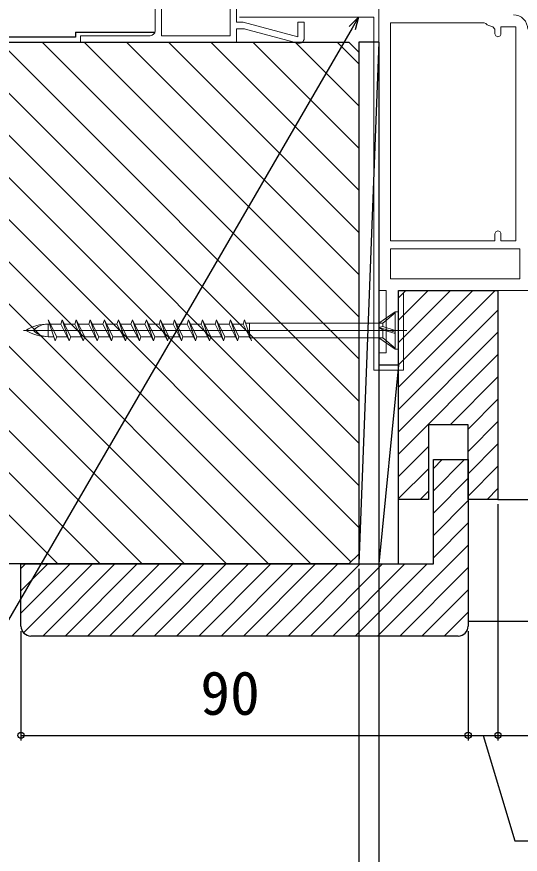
# Model space of a CAD drawing. Units: millimetres, scale not verified. Extents: x -525 to 525, y -783 to 779.
# Drawn here: x 14.6 to 115.9, y 131.3 to 299.8 of the extents above; entities that cross this region are included whole.
import ezdxf
from ezdxf.enums import TextEntityAlignment as Align

# ---------------------------------------------------------------- set-up
doc = ezdxf.new("R2010")
doc.units = ezdxf.units.MM
doc.header["$LTSCALE"] = 4
for name, color, linetype, lineweight in [('0-2_YKK_11', 7, 'Continuous', 18), ('0-3_YKK_11E', 4, 'Continuous', 18), ('0-5_YKK_13', 4, 'Continuous', 18)]:
    doc.layers.add(name, color=color, linetype=linetype, lineweight=lineweight)
doc.layers.add('0-7_YKK_D', color=6, linetype='Continuous')
doc.layers.add('0-9_YSS_K', color=3, linetype='Continuous')
doc.styles.add('ＭＳ ゴシック', font='')
doc.styles.get('ＭＳ ゴシック').set_extended_font_data('MS Gothic')

msp = doc.modelspace()

# ---------------------------------------------------------------- linework, layer by layer
at = {"layer": '0-2_YKK_11', "color": 211}
for points in [[(87.432, 358.669), (87.432, 244.669), (88.932, 244.669), (88.932, 232.169), (87.432, 232.169), (87.432, 229.669), (91.432, 229.669), (91.432, 244.669), (143.432, 244.669), (143.432, 246.469), (141.432, 246.469), (141.432, 254.669), (138.132, 254.669)], [(89.832, 254.669), (89.832, 298.569), (108.632, 298.569), (108.977, 298.431)], [(110.384, 297.782), (110.832, 297.285), (110.832, 296.37)], [(112.032, 296.37), (112.032, 297.769), (115.032, 297.769), (115.032, 254.669), (112.032, 254.669), (112.032, 256.069)], [(110.832, 256.069), (110.832, 254.669), (89.832, 254.669)]]:
    msp.add_lwpolyline(points, dxfattribs=at)
msp.add_lwpolyline([(89.832, 247.069), (115.832, 247.069), (115.832, 253.069), (89.832, 253.069)], close=True, dxfattribs=at)
for centre, radius, start, end in [((114.532, 297.269), 2.9, 359.99998, 90.00002), ((110.632, 300.169), 2.4, 226.39716, 264.0622), ((111.432, 296.37), 0.6, 179.99999, 0.00001), ((111.432, 256.069), 0.6, 359.99999, 180.00001)]:
    msp.add_arc(centre, radius, start, end, dxfattribs=at)
at = {"layer": '0-3_YKK_11E'}
msp.add_line((60.404, 297.359), (60.327, 297.369), dxfattribs=at)
for points in [[(42.433, 365.669), (42.433, 324.669), (37.433, 324.669), (37.433, 323.669), (42.433, 323.669), (42.433, 296.969)], [(72.433, 295.439), (72.433, 298.669), (71.133, 298.669), (71.133, 295.727), (60.151, 298.669), (58.833, 298.669), (58.833, 328.669)], [(41.433, 295.969), (27.433, 295.969), (27.433, 294.669), (58.833, 294.669), (58.833, 297.369), (60.366, 297.369), (71.174, 294.473)]]:
    msp.add_lwpolyline(points, dxfattribs=at)
msp.add_lwpolyline([(57.533, 295.969), (57.533, 365.469), (43.733, 365.469), (43.733, 295.969)], close=True, dxfattribs=at)
for centre, start in [((41.433, 296.969), 270), ((71.433, 295.439), 255)]:
    msp.add_arc(centre, 1, start, 0, dxfattribs=at)
at = {"layer": '0-5_YKK_13', "color": 80}
for p, q in [((59.433, 299.67), (86.433, 299.669)), ((86.432, 299.669), (86.428, 228.669))]:
    msp.add_line(p, q, dxfattribs=at)
at = {"layer": '0-5_YKK_13'}
for p, q in [((87.432, 238.144), (90.732, 240.419)), ((20.932, 237.944), (21.209, 237.944)), ((20.932, 235.394), (20.932, 237.944)), ((23.476, 237.944), (25.162, 234.569)), ((25.439, 235.394), (23.752, 238.769)), ((26.296, 237.944), (26.572, 238.769)), ((29.116, 237.944), (30.802, 234.569)), ((31.079, 235.394), (29.392, 238.769)), ((31.936, 237.944), (33.622, 234.569)), ((33.899, 235.394), (32.212, 238.769)), ((34.756, 237.944), (36.442, 234.569)), ((36.719, 235.394), (35.032, 238.769)), ((37.576, 237.944), (39.262, 234.569)), ((39.539, 235.394), (37.852, 238.769)), ((40.396, 237.944), (42.082, 234.569)), ((42.359, 235.394), (40.672, 238.769)), ((43.216, 237.944), (44.902, 234.569)), ((45.179, 235.394), (43.492, 238.769)), ((46.036, 237.944), (47.722, 234.569)), ((47.999, 235.394), (46.312, 238.769)), ((48.856, 237.944), (50.542, 234.569)), ((50.819, 235.394), (49.132, 238.769)), ((51.676, 237.944), (53.362, 234.569)), ((53.639, 235.394), (51.952, 238.769)), ((54.496, 237.944), (56.182, 234.569)), ((56.459, 235.394), (54.772, 238.769)), ((57.316, 237.944), (57.592, 238.769)), ((93.101, 236.669), (15.961, 236.669)), ((88.26, 237.447), (87.432, 237.251)), ((88.26, 236.806), (88.26, 235.194)), ((22.066, 235.394), (20.932, 235.394)), ((24.75, 235.394), (22.619, 235.394)), ((27.982, 234.569), (28.259, 235.394)), ((59.002, 234.569), (59.279, 235.394)), ((87.432, 235.194), (90.732, 232.919))]:
    msp.add_line(p, q, dxfattribs=at)
at = {"layer": '0-5_YKK_13', "color": 80}
msp.add_lwpolyline([(86.428, 228.669), (92.431, 228.669), (92.431, 244.17)], dxfattribs=at)
at = {"layer": '0-5_YKK_13'}
for points in [[(90.732, 240.219), (88.26, 238.144), (60.622, 238.144)], [(21.345, 237.944), (23.476, 237.944), (23.752, 238.769), (25.162, 234.569), (25.439, 235.394), (27.57, 235.394)], [(24.165, 237.944), (26.296, 237.944), (27.982, 234.569), (26.572, 238.769), (28.259, 235.394), (30.39, 235.394)], [(26.985, 237.944), (29.116, 237.944), (29.392, 238.769), (30.802, 234.569), (31.079, 235.394), (33.21, 235.394)], [(29.805, 237.944), (31.936, 237.944), (32.212, 238.769), (33.622, 234.569), (33.899, 235.394), (36.03, 235.394)], [(32.625, 237.944), (34.756, 237.944), (35.032, 238.769), (36.442, 234.569), (36.719, 235.394), (38.85, 235.394)], [(35.445, 237.944), (37.576, 237.944), (37.852, 238.769), (39.262, 234.569), (39.539, 235.394), (41.67, 235.394)], [(38.265, 237.944), (40.396, 237.944), (40.672, 238.769), (42.082, 234.569), (42.359, 235.394), (44.49, 235.394)], [(41.085, 237.944), (43.216, 237.944), (43.492, 238.769), (44.902, 234.569), (45.179, 235.394), (47.31, 235.394)], [(43.905, 237.944), (46.036, 237.944), (46.312, 238.769), (47.722, 234.569), (47.999, 235.394), (50.13, 235.394)], [(46.725, 237.944), (48.856, 237.944), (49.132, 238.769), (50.542, 234.569), (50.819, 235.394), (52.95, 235.394)], [(49.545, 237.944), (51.676, 237.944), (51.952, 238.769), (53.362, 234.569), (53.639, 235.394), (55.77, 235.394)], [(52.365, 237.944), (54.496, 237.944), (54.772, 238.769), (56.182, 234.569), (56.459, 235.394), (58.59, 235.394)], [(55.185, 237.944), (57.316, 237.944), (59.002, 234.569), (57.592, 238.769), (59.279, 235.394), (61.41, 235.394)], [(58.005, 237.944), (60.136, 237.944), (60.412, 238.769), (61.822, 234.569), (60.136, 237.944)], [(61.432, 238.119), (61.432, 235.194), (61.51, 235.194)], [(90.732, 236.669), (88.26, 237.447), (88.26, 238.144)], [(90.732, 236.019), (88.26, 236.797), (87.432, 237.251), (90.732, 236.298)], [(90.732, 233.119), (88.26, 235.194), (61.613, 235.194)]]:
    msp.add_lwpolyline(points, dxfattribs=at)
for points in [[(90.732, 240.419), (90.732, 232.919), (91.432, 232.919), (91.432, 240.419)], [(22.342, 234.569), (22.619, 235.394), (20.932, 238.769)]]:
    msp.add_lwpolyline(points, close=True, dxfattribs=at)
for centre, radius, start, end in [((20.932, 229.366), 8.579, 90, 121.63839), ((20.932, 233.777), 4.167, 90, 136.05097), ((20.932, 243.973), 8.579, 238.3616, 269.99998), ((20.932, 239.561), 4.167, 223.94901, 269.99998)]:
    msp.add_arc(centre, radius, start, end, dxfattribs=at)
at = {"layer": '0-7_YKK_D'}
for p, q in [((87.432, 229.919), (87.432, 72.919)), ((87.432, 229.269), (87.432, 112.919)), ((87.433, 229.919), (87.433, 52.919)), ((87.433, 229.919), (87.433, 52.919)), ((111.433, 201.669), (111.433, 154.169)), ((111.433, 201.669), (111.433, 154.169)), ((83.431, 188.669), (83.431, 52.919)), ((83.432, 188.669), (83.432, 32.919)), ((15.433, 176.169), (15.433, 154.169)), ((105.433, 176.169), (105.433, 154.169)), ((105.433, 175.169), (105.433, 154.169)), ((15.433, 155.169), (105.433, 155.169)), ((105.433, 155.169), (111.433, 155.169)), ((111.433, 155.169), (143.432, 155.169))]:
    msp.add_line(p, q, dxfattribs=at)
for points in [[(83.383, 299.669), (82.101, 297.464), (-0.611, 155.211), (-51.146, 155.211)], [(81.51, 297.808), (83.383, 299.669), (82.692, 297.121)], [(108.433, 155.169), (114.808, 133.919), (124.626, 133.919)]]:
    msp.add_lwpolyline(points, dxfattribs=at)
for centre in [(15.433, 155.169), (105.433, 155.169), (105.433, 155.169), (111.433, 155.169), (111.433, 155.169)]:
    msp.add_circle(centre, 0.637, dxfattribs=at)
at = {"layer": '0-9_YSS_K'}
for p, q in [((26.433, 296.67), (42.433, 296.67)), ((-21.569, 294.669), (81.431, 294.669)), ((81.843, 190.081), (-21.569, 293.493)), ((83.431, 196.978), (-14.26, 294.669)), ((83.431, 205.463), (-5.775, 294.669)), ((83.431, 213.949), (2.71, 294.669)), ((83.431, 222.434), (11.196, 294.669)), ((83.431, 230.919), (19.681, 294.669)), ((83.431, 239.404), (28.166, 294.669)), ((83.431, 247.89), (36.652, 294.669)), ((83.431, 256.375), (45.137, 294.669)), ((83.431, 264.86), (53.622, 294.669)), ((83.431, 273.346), (62.107, 294.669)), ((83.431, 281.831), (70.593, 294.669)), ((83.431, 290.316), (79.078, 294.669)), ((81.431, 294.669), (83.431, 292.669)), ((87.432, 294.669), (83.432, 294.669)), ((87.432, 294.669), (83.432, 189.669)), ((83.432, 294.669), (83.432, 189.669)), ((87.432, 294.669), (87.432, 189.669)), ((83.431, 292.669), (83.431, 191.669)), ((73.769, 189.669), (-21.569, 285.008)), ((65.284, 189.669), (-21.569, 276.522)), ((56.799, 189.669), (-21.569, 268.037)), ((48.313, 189.669), (-21.569, 259.552)), ((39.828, 189.669), (-21.569, 251.066)), ((91.433, 243.22), (92.882, 244.669)), ((91.433, 238.73), (97.373, 244.669)), ((91.433, 234.239), (101.863, 244.669)), ((91.433, 229.749), (106.353, 244.669)), ((91.433, 225.259), (110.843, 244.669)), ((31.343, 189.669), (-21.569, 242.581)), ((91.433, 220.769), (111.433, 240.769)), ((91.433, 216.279), (111.433, 236.279)), ((22.858, 189.669), (-21.569, 234.096)), ((91.433, 211.789), (111.433, 231.789)), ((91.433, 229.669), (87.433, 189.669)), ((101.804, 217.669), (111.433, 227.299)), ((105.433, 216.809), (111.433, 222.809)), ((105.433, 212.319), (111.433, 218.319)), ((91.433, 207.299), (97.433, 213.299)), ((105.433, 207.829), (111.433, 213.828)), ((98.433, 208.887), (100.215, 210.669)), ((98.433, 204.397), (104.705, 210.669)), ((105.433, 203.338), (111.433, 209.338)), ((91.433, 202.809), (97.433, 208.809)), ((98.433, 199.907), (105.433, 206.907)), ((95.784, 202.669), (97.433, 204.319)), ((109.254, 202.669), (111.433, 204.848)), ((98.433, 195.417), (105.433, 202.417)), ((111.433, 202.669), (219.382, 202.669)), ((98.433, 190.927), (105.433, 197.927)), ((87.166, 175.169), (105.433, 193.436)), ((83.431, 191.669), (81.431, 189.669)), ((81.431, 189.669), (-19.569, 189.669)), ((15.433, 188.749), (16.353, 189.669)), ((15.433, 184.259), (20.843, 189.669)), ((15.433, 179.769), (25.334, 189.669)), ((15.965, 175.811), (29.824, 189.669)), ((19.814, 175.169), (34.314, 189.669)), ((24.304, 175.169), (38.804, 189.669)), ((28.794, 175.169), (43.294, 189.669)), ((33.284, 175.169), (47.784, 189.669)), ((37.774, 175.169), (52.274, 189.669)), ((42.264, 175.169), (56.764, 189.669)), ((46.755, 175.169), (61.254, 189.669)), ((51.245, 175.169), (65.745, 189.669)), ((55.735, 175.169), (70.235, 189.669)), ((60.225, 175.169), (74.725, 189.669)), ((64.715, 175.169), (79.215, 189.669)), ((69.205, 175.169), (83.705, 189.669)), ((73.695, 175.169), (88.195, 189.669)), ((78.185, 175.169), (92.685, 189.669)), ((82.676, 175.169), (97.176, 189.669)), ((83.432, 189.669), (87.432, 189.669)), ((91.656, 175.169), (105.433, 188.946)), ((96.146, 175.169), (105.433, 184.456)), ((100.636, 175.169), (105.433, 179.966)), ((105.433, 178.169), (219.382, 178.169)), ((103.433, 175.169), (17.433, 175.169))]:
    msp.add_line(p, q, dxfattribs=at)
for points in [[(26.433, 296.67), (26.433, 295.67), (-23.567, 295.67)], [(15.433, 177.169), (15.433, 189.669), (98.433, 189.669), (98.433, 210.669), (105.433, 210.669), (105.433, 177.169)]]:
    msp.add_lwpolyline(points, dxfattribs=at)
for points in [[(91.433, 202.669), (91.433, 244.669), (111.433, 244.669), (111.433, 202.669), (105.433, 202.669), (105.433, 217.669), (97.433, 217.669), (97.433, 202.669)], [(87.433, 189.669), (91.433, 189.669), (91.433, 229.669), (87.433, 229.669)]]:
    msp.add_lwpolyline(points, close=True, dxfattribs=at)
for centre, start, end in [((17.433, 177.169), 180.00001, 269.99999), ((103.433, 177.169), 270.00001, 359.99999)]:
    msp.add_arc(centre, 2, start, end, dxfattribs=at)

# ---------------------------------------------------------------- texts
at = {"layer": '0-7_YKK_D', "style": 'ＭＳ ゴシック'}
msp.add_text('90', height=8.798, dxfattribs=at).set_placement((51.535, 156.669), align=Align.BOTTOM_LEFT)

doc.saveas('drawing.dxf')
